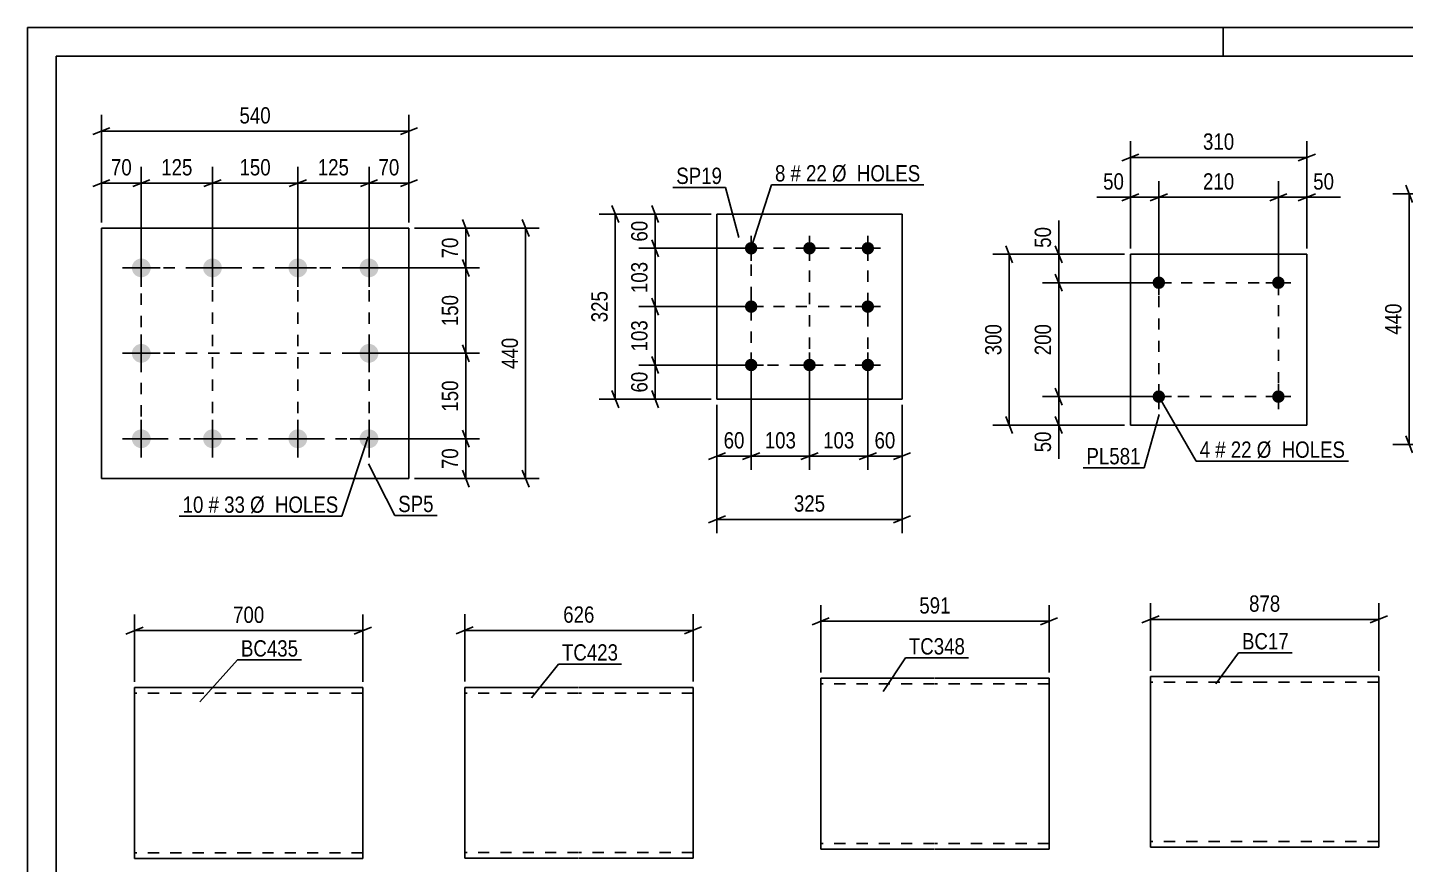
# Model space of a CAD drawing. Header units: millimetres. Extents: x 0 to 420, y 0 to 297.
# Drawn here: x 0 to 242, y 150.1 to 297 of the extents above; entities that cross this region are included whole.
import ezdxf

# ---------------------------------------------------------------- set-up
doc = ezdxf.new("R2010")
doc.units = ezdxf.units.MM
doc.linetypes.add('DXK_LINE_DOT2', pattern=[3.9198, 1.9599, -1.9599])
doc.styles.add('Arial Narrow', font='ARIALN.TTF', dxfattribs={"height": 0.2})

# ---------------------------------------------------------------- blocks, each defined once
blk = doc.blocks.new('Unknown-284930367-1134')
at = {"color": 5, "linetype": 'Continuous'}
for p, q in [((420, 297), (0, 297)), ((0, 297), (0, 0)), ((0, 292), (0, 297)), ((210, 292), (210, 297)), ((415, 292), (5, 292)), ((5, 292), (5, 5))]:
    blk.add_line(p, q, dxfattribs=at)
blk = doc.blocks.new('Part-284930367-5939 - 5938')
at = {"color": 2, "linetype": 'Continuous'}
for p, q in [((159.33, 182.75), (139.33, 182.75)), ((139.33, 154.75), (139.33, 182.75)), ((179.43, 182.75), (159.43, 182.75)), ((179.43, 182.75), (179.43, 182.6)), ((179.43, 182.6), (179.43, 152.75)), ((139.33, 154.75), (139.33, 152.75)), ((159.33, 152.75), (139.33, 152.75)), ((179.43, 152.75), (159.43, 152.75))]:
    blk.add_line(p, q, dxfattribs=at)
at = {"color": 7, "linetype": 'DXK_LINE_DOT2'}
for p, q in [((159.33, 181.75), (139.33, 181.75)), ((179.43, 181.75), (159.43, 181.75)), ((139.33, 152.91), (139.33, 154.75)), ((139.33, 153.75), (139.33, 153.83)), ((159.33, 153.75), (139.33, 153.75)), ((179.43, 153.75), (159.43, 153.75)), ((179.43, 153.75), (179.43, 153.83))]:
    blk.add_line(p, q, dxfattribs=at)
blk = doc.blocks.new('Part-284930367-6020 - 6019')
at = {"color": 2, "linetype": 'Continuous'}
for p, q in [((96.79, 181.15), (76.79, 181.15)), ((76.79, 153.15), (76.79, 181.15)), ((116.89, 181.15), (96.89, 181.15)), ((116.89, 181.15), (116.89, 181)), ((116.89, 181), (116.89, 151.15)), ((76.79, 151.15), (76.79, 153.15)), ((96.79, 151.15), (76.79, 151.15)), ((116.89, 151.15), (96.89, 151.15))]:
    blk.add_line(p, q, dxfattribs=at)
at = {"color": 7, "linetype": 'DXK_LINE_DOT2'}
for p, q in [((96.79, 180.15), (76.79, 180.15)), ((116.89, 180.15), (96.89, 180.15)), ((76.79, 151.3), (76.79, 153.15)), ((76.79, 152.15), (76.79, 152.23)), ((96.79, 152.15), (76.79, 152.15)), ((116.89, 152.15), (96.89, 152.15)), ((116.89, 152.15), (116.89, 152.23))]:
    blk.add_line(p, q, dxfattribs=at)
blk = doc.blocks.new('Part-284930367-5947 - 5946')
at = {"color": 2, "linetype": 'Continuous'}
for p, q in [((217.25, 183.08), (197.25, 183.08)), ((197.25, 155.08), (197.25, 183.08)), ((237.35, 183.08), (217.35, 183.08)), ((237.35, 183.08), (237.35, 153.08)), ((197.25, 155.08), (197.25, 153.08)), ((217.25, 153.08), (197.25, 153.08)), ((237.35, 153.08), (217.35, 153.08))]:
    blk.add_line(p, q, dxfattribs=at)
at = {"color": 7, "linetype": 'DXK_LINE_DOT2'}
for p, q in [((217.25, 182.08), (197.25, 182.08)), ((237.35, 182.08), (217.35, 182.08)), ((197.25, 153.23), (197.25, 155.08)), ((197.25, 154.08), (197.25, 154.16)), ((217.25, 154.08), (197.25, 154.08)), ((237.35, 154.08), (217.35, 154.08)), ((237.35, 154.08), (237.35, 154.16))]:
    blk.add_line(p, q, dxfattribs=at)
blk = doc.blocks.new('Part-284930367-6002 - 6001')
at = {"color": 2, "linetype": 'Continuous'}
for p, q in [((121.1, 231.75), (121.1, 264.25)), ((121.1, 264.25), (153.6, 264.25)), ((153.6, 264.25), (153.6, 231.75)), ((153.6, 231.75), (121.1, 231.75))]:
    blk.add_line(p, q, dxfattribs=at)
blk = doc.blocks.new('Bolt-284930367-6003 - 6001')
at = {"linetype": 'Continuous'}
for points in [[(127.1, 259.35, -1), (127.1, 257.15, -1)], [(137.35, 259.35, -1), (137.35, 257.15, -1)], [(147.6, 259.35, -1), (147.6, 257.15, -1)], [(127.1, 249.1, -1), (127.1, 246.9, -1)], [(147.6, 249.1, -1), (147.6, 246.9, -1)], [(127.1, 238.85, -1), (127.1, 236.65, -1)], [(137.35, 238.85, -1), (137.35, 236.65, -1)], [(147.6, 238.85, -1), (147.6, 236.65, -1)]]:
    blk.add_hatch(color=1, dxfattribs=at).paths.add_polyline_path(points)
at = {"color": 1, "linetype": 'Continuous'}
for p, q in [((127.1, 260.45), (127.1, 256.05)), ((137.35, 260.45), (137.35, 256.05)), ((147.6, 260.45), (147.6, 256.05)), ((124.9, 258.25), (129.3, 258.25)), ((135.15, 258.25), (139.55, 258.25)), ((145.4, 258.25), (149.8, 258.25)), ((127.1, 250.2), (127.1, 245.8)), ((147.6, 250.2), (147.6, 245.8)), ((124.9, 248), (129.3, 248)), ((145.4, 248), (149.8, 248)), ((127.1, 239.95), (127.1, 235.55)), ((137.35, 239.95), (137.35, 235.55)), ((147.6, 239.95), (147.6, 235.55)), ((124.9, 237.75), (129.3, 237.75)), ((135.15, 237.75), (139.55, 237.75)), ((145.4, 237.75), (149.8, 237.75))]:
    blk.add_line(p, q, dxfattribs=at)
blk = doc.blocks.new('Part-284930367-6028 - 6027')
at = {"color": 2, "linetype": 'Continuous'}
for p, q in [((38.79, 181.11), (18.79, 181.11)), ((18.79, 153.11), (18.79, 181.11)), ((58.89, 181.11), (38.89, 181.11)), ((58.89, 181.11), (58.89, 180.96)), ((58.89, 180.96), (58.89, 151.11)), ((18.79, 151.11), (18.79, 153.11)), ((38.79, 151.11), (18.79, 151.11)), ((58.89, 151.11), (38.89, 151.11))]:
    blk.add_line(p, q, dxfattribs=at)
at = {"color": 7, "linetype": 'DXK_LINE_DOT2'}
for p, q in [((38.79, 180.11), (18.79, 180.11)), ((58.89, 180.11), (38.89, 180.11)), ((18.79, 151.27), (18.79, 153.11)), ((18.79, 152.11), (18.79, 152.19)), ((38.79, 152.11), (18.79, 152.11)), ((58.89, 152.11), (38.89, 152.11)), ((58.89, 152.11), (58.89, 152.19))]:
    blk.add_line(p, q, dxfattribs=at)
blk = doc.blocks.new('Part-284930367-6045 - 6044')
at = {"color": 2, "linetype": 'Continuous'}
for p, q in [((12.98, 217.8), (12.98, 261.8)), ((12.98, 261.8), (66.98, 261.8)), ((66.98, 261.8), (66.98, 217.8)), ((66.98, 217.8), (12.98, 217.8))]:
    blk.add_line(p, q, dxfattribs=at)
blk = doc.blocks.new('Bolt-284930367-6046 - 6044')
at = {"linetype": 'Continuous'}
for points in [[(19.98, 256.45, -1), (19.98, 253.15, -1)], [(32.48, 256.45, -1), (32.48, 253.15, -1)], [(47.48, 256.45, -1), (47.48, 253.15, -1)], [(59.98, 256.45, -1), (59.98, 253.15, -1)], [(19.98, 241.45, -1), (19.98, 238.15, -1)], [(59.98, 241.45, -1), (59.98, 238.15, -1)], [(19.98, 226.45, -1), (19.98, 223.15, -1)], [(32.48, 226.45, -1), (32.48, 223.15, -1)], [(47.48, 226.45, -1), (47.48, 223.15, -1)], [(59.98, 226.45, -1), (59.98, 223.15, -1)]]:
    blk.add_hatch(color=1, dxfattribs=at).paths.add_polyline_path(points)
at = {"color": 1, "linetype": 'Continuous'}
for p, q in [((19.98, 258.1), (19.98, 251.5)), ((32.48, 258.1), (32.48, 251.5)), ((47.48, 258.1), (47.48, 251.5)), ((59.98, 258.1), (59.98, 251.5)), ((16.68, 254.8), (23.28, 254.8)), ((29.18, 254.8), (35.78, 254.8)), ((44.18, 254.8), (50.78, 254.8)), ((56.68, 254.8), (63.28, 254.8)), ((19.98, 243.1), (19.98, 236.5)), ((59.98, 243.1), (59.98, 236.5)), ((16.68, 239.8), (23.28, 239.8)), ((56.68, 239.8), (63.28, 239.8)), ((19.98, 228.1), (19.98, 221.5)), ((32.48, 228.1), (32.48, 221.5)), ((47.48, 228.1), (47.48, 221.5)), ((59.98, 228.1), (59.98, 221.5)), ((16.68, 224.8), (23.28, 224.8)), ((29.18, 224.8), (35.78, 224.8)), ((44.18, 224.8), (50.78, 224.8)), ((56.68, 224.8), (63.28, 224.8))]:
    blk.add_line(p, q, dxfattribs=at)
blk = doc.blocks.new('Part-284930367-6093 - 6092')
at = {"color": 2, "linetype": 'Continuous'}
for p, q in [((193.71, 227.2), (193.71, 257.2)), ((193.71, 257.2), (224.71, 257.2)), ((224.71, 257.2), (224.71, 227.2)), ((224.71, 227.2), (193.71, 227.2))]:
    blk.add_line(p, q, dxfattribs=at)
blk = doc.blocks.new('Bolt-284930367-6094 - 6092')
at = {"linetype": 'Continuous'}
for points in [[(199.81, 232.2, -1), (197.61, 232.2, -1)], [(220.81, 232.2, -1), (218.61, 232.2, -1)]]:
    blk.add_hatch(color=1, dxfattribs=at).paths.add_polyline_path(points)
at = {"color": 1, "linetype": 'Continuous'}
for p, q in [((198.71, 234.4), (198.71, 230)), ((219.71, 234.4), (219.71, 230)), ((196.51, 232.2), (200.91, 232.2)), ((217.51, 232.2), (221.91, 232.2))]:
    blk.add_line(p, q, dxfattribs=at)
blk = doc.blocks.new('Bolt-284930367-6095 - 6092')
at = {"linetype": 'Continuous'}
for points in [[(199.81, 252.2, -1), (197.61, 252.2, -1)], [(220.81, 252.2, -1), (218.61, 252.2, -1)]]:
    blk.add_hatch(color=1, dxfattribs=at).paths.add_polyline_path(points)
at = {"color": 1, "linetype": 'Continuous'}
for p, q in [((198.71, 254.4), (198.71, 250)), ((219.71, 254.4), (219.71, 250)), ((196.51, 252.2), (200.91, 252.2)), ((217.51, 252.2), (221.91, 252.2))]:
    blk.add_line(p, q, dxfattribs=at)
blk = doc.blocks.new('Rectangle-284930367-7978 - 6001')
at = {"color": 1, "linetype": 'DXK_LINE_DOT2'}
blk.add_lwpolyline([(127.1, 258.25), (147.6, 258.25), (147.6, 237.75), (127.1, 237.75), (127.1, 258.25)], close=True, dxfattribs=at)
blk = doc.blocks.new('Rectangle-284930367-7947 - 6044')
at = {"color": 1, "linetype": 'DXK_LINE_DOT2'}
blk.add_lwpolyline([(19.98, 254.8), (59.98, 254.8), (59.98, 224.8), (19.98, 224.8), (19.98, 254.8)], close=True, dxfattribs=at)
blk = doc.blocks.new('Rectangle-284930367-8028 - 6092')
at = {"color": 1, "linetype": 'DXK_LINE_DOT2'}
blk.add_lwpolyline([(198.71, 252.2), (219.71, 252.2), (219.71, 232.2), (198.71, 232.2), (198.71, 252.2)], close=True, dxfattribs=at)
blk = doc.blocks.new('Line-284930367-7988 - 6001')
at = {"color": 1, "linetype": 'DXK_LINE_DOT2'}
blk.add_line((137.35, 258.25), (137.35, 237.75), dxfattribs=at)
blk = doc.blocks.new('Line-284930367-7957 - 6044')
at = {"color": 1, "linetype": 'DXK_LINE_DOT2'}
blk.add_line((32.48, 254.8), (32.48, 224.8), dxfattribs=at)
blk = doc.blocks.new('Line-284930367-7995 - 6001')
at = {"color": 1, "linetype": 'DXK_LINE_DOT2'}
blk.add_line((127.1, 248), (147.6, 248), dxfattribs=at)
blk = doc.blocks.new('Line-284930367-7964 - 6044')
at = {"color": 1, "linetype": 'DXK_LINE_DOT2'}
blk.add_line((47.48, 254.8), (47.48, 224.8), dxfattribs=at)
blk = doc.blocks.new('Line-284930367-7971 - 6044')
at = {"color": 1, "linetype": 'DXK_LINE_DOT2'}
blk.add_line((19.98, 239.8), (59.98, 239.8), dxfattribs=at)
blk = doc.blocks.new('StraightDimension-284930367-6114 - 5938')
at = {"color": 7, "linetype": 'Continuous'}
for p, q in [((139.33, 183.75), (139.33, 195.6)), ((179.43, 183.75), (179.43, 195.6)), ((140.83, 193.35), (137.83, 192.15)), ((139.33, 192.75), (179.43, 192.75)), ((177.93, 192.15), (180.93, 193.35))]:
    blk.add_line(p, q, dxfattribs=at)
at = {"color": 0}
blk.add_wipeout([(162.73, 193.5), (162.73, 197.7), (156.04, 197.7), (156.04, 193.5)], dxfattribs=at)
at = {"color": 3, "style": 'Arial Narrow'}
blk.add_text('591', height=2.863, dxfattribs=at).set_placement((156.64, 194.1))
blk = doc.blocks.new('StraightDimension-284930367-6298 - 6019')
at = {"color": 7, "linetype": 'Continuous'}
for p, q in [((76.79, 182.15), (76.79, 194)), ((116.89, 182.15), (116.89, 194)), ((78.29, 191.75), (75.29, 190.55)), ((115.39, 190.55), (118.39, 191.75)), ((76.79, 191.15), (116.89, 191.15))]:
    blk.add_line(p, q, dxfattribs=at)
at = {"color": 0}
blk.add_wipeout([(100.18, 191.9), (100.18, 196.1), (93.49, 196.1), (93.49, 191.9)], dxfattribs=at)
at = {"color": 3, "style": 'Arial Narrow'}
blk.add_text('626', height=2.863, dxfattribs=at).set_placement((94.09, 192.5))
blk = doc.blocks.new('StraightDimension-284930367-6118 - 5946')
at = {"color": 7, "linetype": 'Continuous'}
for p, q in [((198.75, 193.68), (195.75, 192.48)), ((197.25, 184.08), (197.25, 195.93)), ((235.85, 192.48), (238.85, 193.68)), ((237.35, 184.08), (237.35, 195.93)), ((197.25, 193.08), (237.35, 193.08))]:
    blk.add_line(p, q, dxfattribs=at)
at = {"color": 0}
blk.add_wipeout([(220.64, 193.83), (220.64, 198.03), (213.96, 198.03), (213.96, 193.83)], dxfattribs=at)
at = {"color": 3, "style": 'Arial Narrow'}
blk.add_text('878', height=2.863, dxfattribs=at).set_placement((214.56, 194.43))
blk = doc.blocks.new('StraightDimension-284930367-6250 - 6001')
at = {"color": 7, "linetype": 'Continuous'}
for p, q in [((120.1, 264.25), (107.39, 264.25)), ((109.64, 265.75), (110.84, 262.75)), ((110.24, 258.25), (110.24, 264.25)), ((110.84, 256.75), (109.64, 259.75)), ((126.1, 258.25), (107.39, 258.25))]:
    blk.add_line(p, q, dxfattribs=at)
at = {"color": 0}
blk.add_wipeout([(109.49, 263.67), (105.29, 263.67), (105.29, 258.82), (109.49, 258.82)], dxfattribs=at)
at = {"color": 3, "style": 'Arial Narrow'}
blk.add_text('60', height=2.863, rotation=90.0002, dxfattribs=at).set_placement((108.89, 259.42))
blk = doc.blocks.new('StraightDimension-284930367-6266 - 6001')
at = {"color": 7, "linetype": 'Continuous'}
for p, q in [((120.1, 264.25), (100.39, 264.25)), ((103.84, 262.75), (102.64, 265.75)), ((103.24, 231.75), (103.24, 264.25)), ((102.64, 233.25), (103.84, 230.25)), ((120.1, 231.75), (100.39, 231.75))]:
    blk.add_line(p, q, dxfattribs=at)
at = {"color": 0}
blk.add_wipeout([(102.49, 251.34), (98.29, 251.34), (98.29, 244.65), (102.49, 244.65)], dxfattribs=at)
at = {"color": 3, "style": 'Arial Narrow'}
blk.add_text('325', height=2.863, rotation=90.0002, dxfattribs=at).set_placement((101.89, 245.25))
blk = doc.blocks.new('StraightDimension-284930367-6253 - 6001')
at = {"color": 7, "linetype": 'Continuous'}
for p, q in [((126.1, 237.75), (107.39, 237.75)), ((109.64, 239.25), (110.84, 236.25)), ((110.24, 231.75), (110.24, 237.75)), ((110.84, 230.25), (109.64, 233.25)), ((120.1, 231.75), (107.39, 231.75))]:
    blk.add_line(p, q, dxfattribs=at)
at = {"color": 0}
blk.add_wipeout([(109.49, 237.17), (105.29, 237.17), (105.29, 232.32), (109.49, 232.32)], dxfattribs=at)
at = {"color": 3, "style": 'Arial Narrow'}
blk.add_text('60', height=2.863, rotation=90.0002, dxfattribs=at).set_placement((108.89, 232.92))
blk = doc.blocks.new('StraightDimension-284930367-6270 - 6001')
at = {"color": 7, "linetype": 'Continuous'}
for p, q in [((147.6, 236.75), (147.6, 219.35)), ((153.6, 230.75), (153.6, 219.35)), ((146.1, 221.15), (149.1, 222.35)), ((147.6, 221.75), (153.6, 221.75)), ((155.1, 222.35), (152.1, 221.15))]:
    blk.add_line(p, q, dxfattribs=at)
at = {"color": 0}
blk.add_wipeout([(153.03, 222.5), (153.03, 226.7), (148.17, 226.7), (148.17, 222.5)], dxfattribs=at)
at = {"color": 3, "style": 'Arial Narrow'}
blk.add_text('60', height=2.863, dxfattribs=at).set_placement((148.77, 223.1))
blk = doc.blocks.new('StraightDimension-284930367-6273 - 6001')
at = {"color": 7, "linetype": 'Continuous'}
for p, q in [((127.1, 236.75), (127.1, 219.35)), ((121.1, 230.75), (121.1, 219.35)), ((119.6, 221.15), (122.6, 222.35)), ((121.1, 221.75), (127.1, 221.75)), ((128.6, 222.35), (125.6, 221.15))]:
    blk.add_line(p, q, dxfattribs=at)
at = {"color": 0}
blk.add_wipeout([(126.53, 222.5), (126.53, 226.7), (121.67, 226.7), (121.67, 222.5)], dxfattribs=at)
at = {"color": 3, "style": 'Arial Narrow'}
blk.add_text('60', height=2.863, dxfattribs=at).set_placement((122.27, 223.1))
blk = doc.blocks.new('StraightDimension-284930367-6286 - 6001')
at = {"color": 7, "linetype": 'Continuous'}
for p, q in [((121.1, 230.75), (121.1, 208.25)), ((153.6, 230.75), (153.6, 208.25)), ((122.6, 211.25), (119.6, 210.05)), ((121.1, 210.65), (153.6, 210.65)), ((152.1, 210.05), (155.1, 211.25))]:
    blk.add_line(p, q, dxfattribs=at)
at = {"color": 0}
blk.add_wipeout([(140.69, 211.4), (140.69, 215.6), (134.01, 215.6), (134.01, 211.4)], dxfattribs=at)
at = {"color": 3, "style": 'Arial Narrow'}
blk.add_text('325', height=2.863, dxfattribs=at).set_placement((134.61, 212))
blk = doc.blocks.new('StraightDimension-284930367-10386 - 6001')
at = {"color": 7, "linetype": 'Continuous'}
for p, q in [((109.64, 249.5), (110.84, 246.5)), ((126.1, 248), (107.39, 248)), ((110.24, 237.75), (110.24, 248)), ((126.1, 237.75), (107.39, 237.75)), ((110.84, 236.25), (109.64, 239.25))]:
    blk.add_line(p, q, dxfattribs=at)
at = {"color": 0}
blk.add_wipeout([(109.49, 246.21), (105.29, 246.21), (105.29, 239.53), (109.49, 239.53)], dxfattribs=at)
at = {"color": 3, "style": 'Arial Narrow'}
blk.add_text('103', height=2.863, rotation=90.0002, dxfattribs=at).set_placement((108.89, 240.13))
blk = doc.blocks.new('StraightDimension-284930367-10388 - 6001')
at = {"color": 7, "linetype": 'Continuous'}
for p, q in [((109.64, 259.75), (110.84, 256.75)), ((126.1, 258.25), (107.39, 258.25)), ((110.24, 248), (110.24, 258.25)), ((110.84, 246.5), (109.64, 249.5)), ((126.1, 248), (107.39, 248))]:
    blk.add_line(p, q, dxfattribs=at)
at = {"color": 0}
blk.add_wipeout([(109.49, 256.46), (105.29, 256.46), (105.29, 249.78), (109.49, 249.78)], dxfattribs=at)
at = {"color": 3, "style": 'Arial Narrow'}
blk.add_text('103', height=2.863, rotation=90.0002, dxfattribs=at).set_placement((108.89, 250.38))
blk = doc.blocks.new('StraightDimension-284930367-10390 - 6001')
at = {"color": 7, "linetype": 'Continuous'}
for p, q in [((127.1, 236.75), (127.1, 219.35)), ((137.35, 236.75), (137.35, 219.35)), ((125.6, 221.15), (128.6, 222.35)), ((127.1, 221.75), (137.35, 221.75)), ((138.85, 222.35), (135.85, 221.15))]:
    blk.add_line(p, q, dxfattribs=at)
at = {"color": 0}
blk.add_wipeout([(135.57, 222.5), (135.57, 226.7), (128.89, 226.7), (128.89, 222.5)], dxfattribs=at)
at = {"color": 3, "style": 'Arial Narrow'}
blk.add_text('103', height=2.863, dxfattribs=at).set_placement((129.49, 223.1))
blk = doc.blocks.new('StraightDimension-284930367-10392 - 6001')
at = {"color": 7, "linetype": 'Continuous'}
for p, q in [((137.35, 236.75), (137.35, 219.35)), ((147.6, 236.75), (147.6, 219.35)), ((135.85, 221.15), (138.85, 222.35)), ((137.35, 221.75), (147.6, 221.75)), ((149.1, 222.35), (146.1, 221.15))]:
    blk.add_line(p, q, dxfattribs=at)
at = {"color": 0}
blk.add_wipeout([(145.82, 222.5), (145.82, 226.7), (139.14, 226.7), (139.14, 222.5)], dxfattribs=at)
at = {"color": 3, "style": 'Arial Narrow'}
blk.add_text('103', height=2.863, dxfattribs=at).set_placement((139.74, 223.1))
blk = doc.blocks.new('StraightDimension-284930367-6302 - 6027')
at = {"color": 7, "linetype": 'Continuous'}
for p, q in [((18.79, 182.11), (18.79, 193.96)), ((58.89, 182.11), (58.89, 193.96)), ((20.29, 191.71), (17.29, 190.51)), ((57.39, 190.51), (60.39, 191.71)), ((18.79, 191.11), (58.89, 191.11))]:
    blk.add_line(p, q, dxfattribs=at)
at = {"color": 0}
blk.add_wipeout([(42.19, 191.86), (42.19, 196.06), (35.5, 196.06), (35.5, 191.86)], dxfattribs=at)
at = {"color": 3, "style": 'Arial Narrow'}
blk.add_text('700', height=2.863, dxfattribs=at).set_placement((36.1, 192.46))
blk = doc.blocks.new('StraightDimension-284930367-6318 - 6035')
at = {"color": 7, "linetype": 'Continuous'}
for p, q in [((243.27, 266.31), (242.07, 269.31)), ((264.67, 267.81), (239.82, 267.81)), ((242.67, 223.81), (242.67, 267.81)), ((242.07, 225.31), (243.27, 222.31)), ((264.67, 223.81), (239.82, 223.81))]:
    blk.add_line(p, q, dxfattribs=at)
at = {"color": 0}
blk.add_wipeout([(241.92, 249.15), (237.72, 249.15), (237.72, 242.47), (241.92, 242.47)], dxfattribs=at)
at = {"color": 3, "style": 'Arial Narrow'}
blk.add_text('440', height=2.863, rotation=90.0002, dxfattribs=at).set_placement((241.32, 243.07))
blk = doc.blocks.new('StraightDimension-284930367-10406 - 6044')
at = {"color": 7, "linetype": 'Continuous'}
for p, q in [((60.98, 239.8), (79.38, 239.8)), ((77.58, 238.3), (76.38, 241.3)), ((76.98, 224.8), (76.98, 239.8)), ((76.38, 226.3), (77.58, 223.3)), ((60.98, 224.8), (79.38, 224.8))]:
    blk.add_line(p, q, dxfattribs=at)
at = {"color": 0}
blk.add_wipeout([(76.23, 235.64), (72.03, 235.64), (72.03, 228.96), (76.23, 228.96)], dxfattribs=at)
at = {"color": 3, "style": 'Arial Narrow'}
blk.add_text('150', height=2.863, rotation=90.0002, dxfattribs=at).set_placement((75.63, 229.56))
blk = doc.blocks.new('StraightDimension-284930367-6358 - 6044')
at = {"color": 7, "linetype": 'Continuous'}
for p, q in [((59.98, 255.8), (59.98, 272.54)), ((66.98, 262.8), (66.98, 272.54)), ((58.48, 269.09), (61.48, 270.29)), ((59.98, 269.69), (66.98, 269.69)), ((68.48, 270.29), (65.48, 269.09))]:
    blk.add_line(p, q, dxfattribs=at)
at = {"color": 0}
blk.add_wipeout([(65.9, 270.44), (65.9, 274.64), (61.05, 274.64), (61.05, 270.44)], dxfattribs=at)
at = {"color": 3, "style": 'Arial Narrow'}
blk.add_text('70', height=2.863, dxfattribs=at).set_placement((61.65, 271.04))
blk = doc.blocks.new('StraightDimension-284930367-10408 - 6044')
at = {"color": 7, "linetype": 'Continuous'}
for p, q in [((60.98, 254.8), (79.38, 254.8)), ((77.58, 253.3), (76.38, 256.3)), ((76.98, 239.8), (76.98, 254.8)), ((60.98, 239.8), (79.38, 239.8)), ((76.38, 241.3), (77.58, 238.3))]:
    blk.add_line(p, q, dxfattribs=at)
at = {"color": 0}
blk.add_wipeout([(76.23, 250.64), (72.03, 250.64), (72.03, 243.96), (76.23, 243.96)], dxfattribs=at)
at = {"color": 3, "style": 'Arial Narrow'}
blk.add_text('150', height=2.863, rotation=90.0002, dxfattribs=at).set_placement((75.63, 244.56))
blk = doc.blocks.new('StraightDimension-284930367-6354 - 6044')
at = {"color": 7, "linetype": 'Continuous'}
for p, q in [((67.98, 261.8), (89.89, 261.8)), ((88.09, 260.3), (86.89, 263.3)), ((87.49, 217.8), (87.49, 261.8)), ((86.89, 219.3), (88.09, 216.3)), ((67.98, 217.8), (89.89, 217.8))]:
    blk.add_line(p, q, dxfattribs=at)
at = {"color": 0}
blk.add_wipeout([(86.74, 243.14), (82.54, 243.14), (82.54, 236.46), (86.74, 236.46)], dxfattribs=at)
at = {"color": 3, "style": 'Arial Narrow'}
blk.add_text('440', height=2.863, rotation=90.0002, dxfattribs=at).set_placement((86.14, 237.06))
blk = doc.blocks.new('StraightDimension-284930367-6338 - 6044')
at = {"color": 7, "linetype": 'Continuous'}
for p, q in [((67.98, 261.8), (79.38, 261.8)), ((76.38, 263.3), (77.58, 260.3)), ((76.98, 254.8), (76.98, 261.8)), ((60.98, 254.8), (79.38, 254.8)), ((77.58, 253.3), (76.38, 256.3))]:
    blk.add_line(p, q, dxfattribs=at)
at = {"color": 0}
blk.add_wipeout([(76.23, 260.73), (72.03, 260.73), (72.03, 255.87), (76.23, 255.87)], dxfattribs=at)
at = {"color": 3, "style": 'Arial Narrow'}
blk.add_text('70', height=2.863, rotation=90.0002, dxfattribs=at).set_placement((75.63, 256.47))
blk = doc.blocks.new('StraightDimension-284930367-6341 - 6044')
at = {"color": 7, "linetype": 'Continuous'}
for p, q in [((76.38, 226.3), (77.58, 223.3)), ((60.98, 224.8), (79.38, 224.8)), ((76.98, 217.8), (76.98, 224.8)), ((77.58, 216.3), (76.38, 219.3)), ((67.98, 217.8), (79.38, 217.8))]:
    blk.add_line(p, q, dxfattribs=at)
at = {"color": 0}
blk.add_wipeout([(76.23, 223.73), (72.03, 223.73), (72.03, 218.87), (76.23, 218.87)], dxfattribs=at)
at = {"color": 3, "style": 'Arial Narrow'}
blk.add_text('70', height=2.863, rotation=90.0002, dxfattribs=at).set_placement((75.63, 219.47))
blk = doc.blocks.new('StraightDimension-284930367-6362 - 6044')
at = {"color": 7, "linetype": 'Continuous'}
for p, q in [((12.98, 262.8), (12.98, 272.54)), ((19.98, 255.8), (19.98, 272.54)), ((11.48, 269.09), (14.48, 270.29)), ((12.98, 269.69), (19.98, 269.69)), ((21.48, 270.29), (18.48, 269.09))]:
    blk.add_line(p, q, dxfattribs=at)
at = {"color": 0}
blk.add_wipeout([(18.9, 270.44), (18.9, 274.64), (14.05, 274.64), (14.05, 270.44)], dxfattribs=at)
at = {"color": 3, "style": 'Arial Narrow'}
blk.add_text('70', height=2.863, dxfattribs=at).set_placement((14.65, 271.04))
blk = doc.blocks.new('StraightDimension-284930367-6378 - 6044')
at = {"color": 7, "linetype": 'Continuous'}
for p, q in [((12.98, 262.8), (12.98, 281.65)), ((66.98, 262.8), (66.98, 281.65)), ((14.48, 279.4), (11.48, 278.2)), ((12.98, 278.8), (66.98, 278.8)), ((65.48, 278.2), (68.48, 279.4))]:
    blk.add_line(p, q, dxfattribs=at)
at = {"color": 0}
blk.add_wipeout([(43.32, 279.55), (43.32, 283.75), (36.63, 283.75), (36.63, 279.55)], dxfattribs=at)
at = {"color": 3, "style": 'Arial Narrow'}
blk.add_text('540', height=2.863, dxfattribs=at).set_placement((37.23, 280.15))
blk = doc.blocks.new('StraightDimension-284930367-10428 - 6044')
at = {"color": 7, "linetype": 'Continuous'}
for p, q in [((19.98, 255.8), (19.98, 272.54)), ((32.48, 255.8), (32.48, 272.54)), ((18.48, 269.09), (21.48, 270.29)), ((19.98, 269.69), (32.48, 269.69)), ((33.98, 270.29), (30.98, 269.09))]:
    blk.add_line(p, q, dxfattribs=at)
at = {"color": 0}
blk.add_wipeout([(29.57, 270.44), (29.57, 274.64), (22.88, 274.64), (22.88, 270.44)], dxfattribs=at)
at = {"color": 3, "style": 'Arial Narrow'}
blk.add_text('125', height=2.863, dxfattribs=at).set_placement((23.48, 271.04))
blk = doc.blocks.new('StraightDimension-284930367-10430 - 6044')
at = {"color": 7, "linetype": 'Continuous'}
for p, q in [((32.48, 255.8), (32.48, 272.54)), ((47.48, 255.8), (47.48, 272.54)), ((33.98, 270.29), (30.98, 269.09)), ((32.48, 269.69), (47.48, 269.69)), ((45.98, 269.09), (48.98, 270.29))]:
    blk.add_line(p, q, dxfattribs=at)
at = {"color": 0}
blk.add_wipeout([(43.32, 270.44), (43.32, 274.64), (36.63, 274.64), (36.63, 270.44)], dxfattribs=at)
at = {"color": 3, "style": 'Arial Narrow'}
blk.add_text('150', height=2.863, dxfattribs=at).set_placement((37.23, 271.04))
blk = doc.blocks.new('StraightDimension-284930367-10432 - 6044')
at = {"color": 7, "linetype": 'Continuous'}
for p, q in [((47.48, 255.8), (47.48, 272.54)), ((59.98, 255.8), (59.98, 272.54)), ((48.98, 270.29), (45.98, 269.09)), ((47.48, 269.69), (59.98, 269.69)), ((58.48, 269.09), (61.48, 270.29))]:
    blk.add_line(p, q, dxfattribs=at)
at = {"color": 0}
blk.add_wipeout([(57.07, 270.44), (57.07, 274.64), (50.38, 274.64), (50.38, 270.44)], dxfattribs=at)
at = {"color": 3, "style": 'Arial Narrow'}
blk.add_text('125', height=2.863, dxfattribs=at).set_placement((50.98, 271.04))
blk = doc.blocks.new('StraightDimension-284930367-6403 - 6092')
at = {"color": 7, "linetype": 'Continuous'}
for p, q in [((197.71, 252.2), (178.27, 252.2)), ((181.72, 250.7), (180.52, 253.7)), ((181.12, 232.2), (181.12, 252.2)), ((180.52, 233.7), (181.72, 230.7)), ((197.71, 232.2), (178.27, 232.2))]:
    blk.add_line(p, q, dxfattribs=at)
at = {"color": 0}
blk.add_wipeout([(180.37, 245.55), (176.17, 245.55), (176.17, 238.86), (180.37, 238.86)], dxfattribs=at)
at = {"color": 3, "style": 'Arial Narrow'}
blk.add_text('200', height=2.863, rotation=90.0002, dxfattribs=at).set_placement((179.77, 239.46))
blk = doc.blocks.new('StraightDimension-284930367-6402 - 6092')
at = {"color": 7, "linetype": 'Continuous'}
for p, q in [((192.71, 257.2), (178.27, 257.2)), ((180.52, 258.7), (181.72, 255.7)), ((181.12, 252.2), (181.12, 257.2)), ((197.71, 252.2), (178.27, 252.2)), ((181.72, 250.7), (180.52, 253.7))]:
    blk.add_line(p, q, dxfattribs=at)
at = {"color": 0}
blk.add_wipeout([(180.37, 262.58), (176.17, 262.58), (176.17, 257.73), (180.37, 257.73)], dxfattribs=at)
at = {"color": 7, "linetype": 'Continuous'}
blk.add_line((181.12, 257.2), (181.12, 263.11), dxfattribs=at)
blk.add_line((181.12, 257.2), (181.12, 263.11), dxfattribs=at)
at = {"color": 3, "style": 'Arial Narrow'}
blk.add_text('50', height=2.863, rotation=90.0002, dxfattribs=at).set_placement((179.77, 258.33))
blk = doc.blocks.new('StraightDimension-284930367-6404 - 6092')
at = {"color": 7, "linetype": 'Continuous'}
for p, q in [((180.52, 233.7), (181.72, 230.7)), ((197.71, 232.2), (178.27, 232.2)), ((181.12, 227.2), (181.12, 232.2)), ((181.72, 225.7), (180.52, 228.7)), ((192.71, 227.2), (178.27, 227.2))]:
    blk.add_line(p, q, dxfattribs=at)
at = {"color": 0}
blk.add_wipeout([(180.37, 226.68), (176.17, 226.68), (176.17, 221.82), (180.37, 221.82)], dxfattribs=at)
at = {"color": 7, "linetype": 'Continuous'}
blk.add_line((181.12, 227.2), (181.12, 221.3), dxfattribs=at)
blk.add_line((181.12, 227.2), (181.12, 221.3), dxfattribs=at)
at = {"color": 3, "style": 'Arial Narrow'}
blk.add_text('50', height=2.863, rotation=90.0002, dxfattribs=at).set_placement((179.77, 222.42))
blk = doc.blocks.new('StraightDimension-284930367-6414 - 6092')
at = {"color": 7, "linetype": 'Continuous'}
for p, q in [((192.71, 257.2), (169.56, 257.2)), ((173.01, 255.7), (171.81, 258.7)), ((172.41, 227.2), (172.41, 257.2)), ((171.81, 228.7), (173.01, 225.7)), ((192.71, 227.2), (169.56, 227.2))]:
    blk.add_line(p, q, dxfattribs=at)
at = {"color": 0}
blk.add_wipeout([(171.66, 245.54), (167.46, 245.54), (167.46, 238.86), (171.66, 238.86)], dxfattribs=at)
at = {"color": 3, "style": 'Arial Narrow'}
blk.add_text('300', height=2.863, rotation=90.0002, dxfattribs=at).set_placement((171.06, 239.46))
blk = doc.blocks.new('StraightDimension-284930367-6434 - 6092')
at = {"color": 7, "linetype": 'Continuous'}
for p, q in [((193.71, 258.2), (193.71, 277.05)), ((224.71, 258.2), (224.71, 277.05)), ((195.21, 274.8), (192.21, 273.6)), ((193.71, 274.2), (224.71, 274.2)), ((223.21, 273.6), (226.21, 274.8))]:
    blk.add_line(p, q, dxfattribs=at)
at = {"color": 0}
blk.add_wipeout([(212.55, 274.95), (212.55, 279.15), (205.87, 279.15), (205.87, 274.95)], dxfattribs=at)
at = {"color": 3, "style": 'Arial Narrow'}
blk.add_text('310', height=2.863, dxfattribs=at).set_placement((206.47, 275.55))
blk = doc.blocks.new('StraightDimension-284930367-7634 - 6092')
at = {"color": 7, "linetype": 'Continuous'}
for p, q in [((219.71, 253.2), (219.71, 270.05)), ((224.71, 258.2), (224.71, 270.05)), ((218.21, 266.6), (221.21, 267.8)), ((219.71, 267.2), (224.71, 267.2)), ((226.21, 267.8), (223.21, 266.6))]:
    blk.add_line(p, q, dxfattribs=at)
at = {"color": 0}
blk.add_wipeout([(230.09, 267.95), (230.09, 272.15), (225.23, 272.15), (225.23, 267.95)], dxfattribs=at)
at = {"color": 7, "linetype": 'Continuous'}
blk.add_line((224.71, 267.2), (230.61, 267.2), dxfattribs=at)
blk.add_line((224.71, 267.2), (230.61, 267.2), dxfattribs=at)
at = {"color": 3, "style": 'Arial Narrow'}
blk.add_text('50', height=2.863, dxfattribs=at).set_placement((225.83, 268.55))
blk = doc.blocks.new('StraightDimension-284930367-7635 - 6092')
at = {"color": 7, "linetype": 'Continuous'}
for p, q in [((198.71, 253.2), (198.71, 270.05)), ((219.71, 253.2), (219.71, 270.05)), ((200.21, 267.8), (197.21, 266.6)), ((198.71, 267.2), (219.71, 267.2)), ((218.21, 266.6), (221.21, 267.8))]:
    blk.add_line(p, q, dxfattribs=at)
at = {"color": 0}
blk.add_wipeout([(212.55, 267.95), (212.55, 272.15), (205.87, 272.15), (205.87, 267.95)], dxfattribs=at)
at = {"color": 3, "style": 'Arial Narrow'}
blk.add_text('210', height=2.863, dxfattribs=at).set_placement((206.47, 268.55))
blk = doc.blocks.new('StraightDimension-284930367-7636 - 6092')
at = {"color": 7, "linetype": 'Continuous'}
for p, q in [((193.71, 258.2), (193.71, 270.05)), ((198.71, 253.2), (198.71, 270.05)), ((192.21, 266.6), (195.21, 267.8)), ((193.71, 267.2), (198.71, 267.2)), ((200.21, 267.8), (197.21, 266.6))]:
    blk.add_line(p, q, dxfattribs=at)
at = {"color": 0}
blk.add_wipeout([(193.18, 267.95), (193.18, 272.15), (188.33, 272.15), (188.33, 267.95)], dxfattribs=at)
at = {"color": 7, "linetype": 'Continuous'}
blk.add_line((193.71, 267.2), (187.8, 267.2), dxfattribs=at)
blk.add_line((193.71, 267.2), (187.8, 267.2), dxfattribs=at)
at = {"color": 3, "style": 'Arial Narrow'}
blk.add_text('50', height=2.863, dxfattribs=at).set_placement((188.93, 268.55))
blk = doc.blocks.new('Mark-284930367-6441 - 5938')
at = {"color": 0}
blk.add_wipeout([(164.66, 186.92), (164.66, 189.92), (154.8, 189.92), (154.8, 186.92)], dxfattribs=at)
blk.add_wipeout([(164.66, 186.92), (164.66, 189.92), (154.8, 189.92), (154.8, 186.92)], dxfattribs=at)
at = {"color": 30, "linetype": 'Continuous'}
for p, q in [((150.29, 180.43), (154.2, 186.32)), ((154.2, 186.32), (165.26, 186.32))]:
    blk.add_line(p, q, dxfattribs=at)
at = {"color": 3, "style": 'Arial Narrow'}
blk.add_text('TC348', height=2.863, dxfattribs=at).set_placement((154.8, 186.92))
blk = doc.blocks.new('Mark-284930367-6467 - 6019')
at = {"color": 0}
blk.add_wipeout([(103.73, 185.85), (103.73, 188.85), (93.87, 188.85), (93.87, 185.85)], dxfattribs=at)
blk.add_wipeout([(103.73, 185.85), (103.73, 188.85), (93.87, 188.85), (93.87, 185.85)], dxfattribs=at)
at = {"color": 30, "linetype": 'Continuous'}
for p, q in [((88.5, 179.31), (93.27, 185.25)), ((93.27, 185.25), (104.33, 185.25))]:
    blk.add_line(p, q, dxfattribs=at)
at = {"color": 3, "style": 'Arial Narrow'}
blk.add_text('TC423', height=2.863, dxfattribs=at).set_placement((93.87, 185.85))
blk = doc.blocks.new('Mark-284930367-6444 - 5946')
at = {"color": 0}
blk.add_wipeout([(221.55, 187.82), (221.55, 190.82), (213.32, 190.82), (213.32, 187.82)], dxfattribs=at)
blk.add_wipeout([(221.55, 187.82), (221.55, 190.82), (213.32, 190.82), (213.32, 187.82)], dxfattribs=at)
at = {"color": 30, "linetype": 'Continuous'}
for p, q in [((208.7, 181.76), (212.72, 187.22)), ((212.72, 187.22), (222.15, 187.22))]:
    blk.add_line(p, q, dxfattribs=at)
at = {"color": 3, "style": 'Arial Narrow'}
blk.add_text('BC17', height=2.863, dxfattribs=at).set_placement((213.32, 187.82))
blk = doc.blocks.new('Mark-284930367-6460 - 6001')
at = {"color": 0}
blk.add_wipeout([(121.99, 269.54), (121.99, 272.54), (113.95, 272.54), (113.95, 269.54)], dxfattribs=at)
blk.add_wipeout([(121.99, 269.54), (121.99, 272.54), (113.95, 272.54), (113.95, 269.54)], dxfattribs=at)
at = {"color": 30, "linetype": 'Continuous'}
for p in [(113.35, 268.94), (124.91, 260.16)]:
    blk.add_line(p, (122.59, 268.94), dxfattribs=at)
at = {"color": 3, "style": 'Arial Narrow'}
blk.add_text('SP19', height=2.863, dxfattribs=at).set_placement((113.95, 269.54))
blk = doc.blocks.new('Mark-284930367-6463 - 6001')
at = {"color": 0}
blk.add_wipeout([(133.12, 269.98), (133.12, 272.98), (131.29, 272.98), (131.29, 269.98)], dxfattribs=at)
blk.add_wipeout([(133.12, 269.98), (133.12, 272.98), (131.29, 272.98), (131.29, 269.98)], dxfattribs=at)
at = {"color": 7, "linetype": 'Continuous'}
blk.add_line((127.09, 258.35), (130.69, 269.38), dxfattribs=at)
at = {"color": 0}
blk.add_wipeout([(135.84, 269.98), (135.84, 272.98), (134.02, 272.98), (134.02, 269.98)], dxfattribs=at)
blk.add_wipeout([(135.84, 269.98), (135.84, 272.98), (134.02, 272.98), (134.02, 269.98)], dxfattribs=at)
at = {"color": 3, "style": 'Arial Narrow'}
blk.add_text('8', height=2.86, dxfattribs=at).set_placement((131.29, 269.98))
at = {"color": 0}
blk.add_wipeout([(140.4, 269.98), (140.4, 272.98), (136.74, 272.98), (136.74, 269.98)], dxfattribs=at)
blk.add_wipeout([(140.4, 269.98), (140.4, 272.98), (136.74, 272.98), (136.74, 269.98)], dxfattribs=at)
at = {"color": 3, "style": 'Arial Narrow'}
blk.add_text('#', height=2.86, dxfattribs=at).set_placement((134.02, 269.98))
at = {"color": 0}
blk.add_wipeout([(156.83, 269.98), (156.83, 272.98), (141.3, 272.98), (141.3, 269.98)], dxfattribs=at)
blk.add_wipeout([(156.83, 269.98), (156.83, 272.98), (141.3, 272.98), (141.3, 269.98)], dxfattribs=at)
at = {"color": 7, "linetype": 'Continuous'}
blk.add_line((130.69, 269.38), (157.43, 269.38), dxfattribs=at)
at = {"color": 3, "style": 'Arial Narrow'}
for s, p in [('22', (136.74, 269.98)), ('Ø  HOLES', (141.3, 269.98))]:
    blk.add_text(s, height=2.863, dxfattribs=at).set_placement(p)
blk = doc.blocks.new('Mark-284930367-6470 - 6027')
at = {"color": 0}
blk.add_wipeout([(47.53, 186.56), (47.53, 189.56), (37.48, 189.56), (37.48, 186.56)], dxfattribs=at)
blk.add_wipeout([(47.53, 186.56), (47.53, 189.56), (37.48, 189.56), (37.48, 186.56)], dxfattribs=at)
at = {"color": 30, "linetype": 'Continuous'}
for p, q in [((30.24, 178.6), (36.88, 185.96)), ((36.88, 185.96), (48.13, 185.96))]:
    blk.add_line(p, q, dxfattribs=at)
at = {"color": 3, "style": 'Arial Narrow'}
blk.add_text('BC435', height=2.863, dxfattribs=at).set_placement((37.48, 186.56))
blk = doc.blocks.new('Mark-284930367-6477 - 6044')
at = {"color": 0}
blk.add_wipeout([(30.9, 211.8), (30.9, 214.8), (27.24, 214.8), (27.24, 211.8)], dxfattribs=at)
blk.add_wipeout([(30.9, 211.8), (30.9, 214.8), (27.24, 214.8), (27.24, 211.8)], dxfattribs=at)
blk.add_wipeout([(33.63, 211.8), (33.63, 214.8), (31.8, 214.8), (31.8, 211.8)], dxfattribs=at)
blk.add_wipeout([(33.63, 211.8), (33.63, 214.8), (31.8, 214.8), (31.8, 211.8)], dxfattribs=at)
at = {"color": 3, "style": 'Arial Narrow'}
blk.add_text('10', height=2.863, dxfattribs=at).set_placement((27.24, 211.8))
at = {"color": 0}
blk.add_wipeout([(38.18, 211.8), (38.18, 214.8), (34.53, 214.8), (34.53, 211.8)], dxfattribs=at)
blk.add_wipeout([(38.18, 211.8), (38.18, 214.8), (34.53, 214.8), (34.53, 211.8)], dxfattribs=at)
at = {"color": 3, "style": 'Arial Narrow'}
blk.add_text('#', height=2.86, dxfattribs=at).set_placement((31.8, 211.8))
at = {"color": 0}
blk.add_wipeout([(54.61, 211.8), (54.61, 214.8), (39.08, 214.8), (39.08, 211.8)], dxfattribs=at)
blk.add_wipeout([(54.61, 211.8), (54.61, 214.8), (39.08, 214.8), (39.08, 211.8)], dxfattribs=at)
at = {"color": 7, "linetype": 'Continuous'}
for p in [(59.84, 225.14), (26.64, 211.2)]:
    blk.add_line(p, (55.21, 211.2), dxfattribs=at)
at = {"color": 3, "style": 'Arial Narrow'}
for s, p in [('33', (34.53, 211.8)), ('Ø  HOLES', (39.08, 211.8))]:
    blk.add_text(s, height=2.863, dxfattribs=at).set_placement(p)
blk = doc.blocks.new('Mark-284930367-6474 - 6044')
at = {"color": 0}
blk.add_wipeout([(71.32, 211.93), (71.32, 214.93), (65.11, 214.93), (65.11, 211.93)], dxfattribs=at)
blk.add_wipeout([(71.32, 211.93), (71.32, 214.93), (65.11, 214.93), (65.11, 211.93)], dxfattribs=at)
at = {"color": 30, "linetype": 'Continuous'}
for p, q in [((59.9, 220.38), (64.51, 211.33)), ((64.51, 211.33), (71.92, 211.33))]:
    blk.add_line(p, q, dxfattribs=at)
at = {"color": 3, "style": 'Arial Narrow'}
blk.add_text('SP5', height=2.863, dxfattribs=at).set_placement((65.11, 211.93))
blk = doc.blocks.new('MarkSet-284930367-7545 - 6092')
at = {"color": 0}
blk.add_wipeout([(207.72, 221.46), (207.72, 224.46), (205.89, 224.46), (205.89, 221.46)], dxfattribs=at)
blk.add_wipeout([(207.72, 221.46), (207.72, 224.46), (205.89, 224.46), (205.89, 221.46)], dxfattribs=at)
at = {"color": 7, "linetype": 'Continuous'}
blk.add_line((198.71, 232.2), (205.29, 220.86), dxfattribs=at)
at = {"color": 0}
blk.add_wipeout([(210.45, 221.46), (210.45, 224.46), (208.62, 224.46), (208.62, 221.46)], dxfattribs=at)
blk.add_wipeout([(210.45, 221.46), (210.45, 224.46), (208.62, 224.46), (208.62, 221.46)], dxfattribs=at)
at = {"color": 3, "style": 'Arial Narrow'}
blk.add_text('4', height=2.86, dxfattribs=at).set_placement((205.89, 221.46))
at = {"color": 0}
blk.add_wipeout([(215.01, 221.46), (215.01, 224.46), (211.35, 224.46), (211.35, 221.46)], dxfattribs=at)
blk.add_wipeout([(215.01, 221.46), (215.01, 224.46), (211.35, 224.46), (211.35, 221.46)], dxfattribs=at)
at = {"color": 3, "style": 'Arial Narrow'}
blk.add_text('#', height=2.86, dxfattribs=at).set_placement((208.62, 221.46))
at = {"color": 0}
blk.add_wipeout([(231.43, 221.46), (231.43, 224.46), (215.91, 224.46), (215.91, 221.46)], dxfattribs=at)
blk.add_wipeout([(231.43, 221.46), (231.43, 224.46), (215.91, 224.46), (215.91, 221.46)], dxfattribs=at)
at = {"color": 7, "linetype": 'Continuous'}
blk.add_line((205.29, 220.86), (232.03, 220.86), dxfattribs=at)
at = {"color": 3, "style": 'Arial Narrow'}
for s, p in [('22', (211.35, 221.46)), ('Ø  HOLES', (215.91, 221.46))]:
    blk.add_text(s, height=2.863, dxfattribs=at).set_placement(p)
blk = doc.blocks.new('Mark-284930367-6484 - 6092')
at = {"color": 0}
blk.add_wipeout([(195.51, 220.31), (195.51, 223.31), (186, 223.31), (186, 220.31)], dxfattribs=at)
blk.add_wipeout([(195.51, 220.31), (195.51, 223.31), (186, 223.31), (186, 220.31)], dxfattribs=at)
at = {"color": 30, "linetype": 'Continuous'}
for p in [(198.76, 229.05), (185.4, 219.71)]:
    blk.add_line(p, (196.11, 219.71), dxfattribs=at)
at = {"color": 3, "style": 'Arial Narrow'}
blk.add_text('PL581', height=2.863, dxfattribs=at).set_placement((186, 220.31))

msp = doc.modelspace()

# ---------------------------------------------------------------- block references
for name in ['Unknown-284930367-1134', 'Part-284930367-6002 - 6001', 'Part-284930367-6045 - 6044', 'Bolt-284930367-6003 - 6001', 'Bolt-284930367-6046 - 6044', 'Rectangle-284930367-7978 - 6001', 'Line-284930367-7988 - 6001', 'Part-284930367-6093 - 6092', 'Rectangle-284930367-7947 - 6044', 'Line-284930367-7957 - 6044', 'Line-284930367-7964 - 6044', 'Bolt-284930367-6095 - 6092', 'Rectangle-284930367-8028 - 6092', 'Line-284930367-7995 - 6001', 'Line-284930367-7971 - 6044', 'Bolt-284930367-6094 - 6092', 'Part-284930367-5939 - 5938', 'Part-284930367-5947 - 5946', 'Part-284930367-6028 - 6027', 'Part-284930367-6020 - 6019']:
    msp.add_blockref(name, (0, 0))

# ---------------------------------------------------------------- next in the draw order: block references
for name in ['StraightDimension-284930367-6362 - 6044', 'StraightDimension-284930367-6358 - 6044', 'StraightDimension-284930367-6318 - 6035', 'StraightDimension-284930367-6250 - 6001', 'StraightDimension-284930367-6403 - 6092', 'StraightDimension-284930367-10406 - 6044', 'StraightDimension-284930367-6270 - 6001', 'StraightDimension-284930367-6302 - 6027', 'StraightDimension-284930367-6298 - 6019', 'StraightDimension-284930367-6114 - 5938', 'StraightDimension-284930367-6118 - 5946']:
    msp.add_blockref(name, (0, 0))

# ---------------------------------------------------------------- next in the draw order: block references
for name in ['StraightDimension-284930367-6266 - 6001', 'StraightDimension-284930367-6402 - 6092', 'StraightDimension-284930367-10408 - 6044', 'StraightDimension-284930367-6404 - 6092', 'Mark-284930367-6470 - 6027', 'Mark-284930367-6467 - 6019', 'Mark-284930367-6441 - 5938', 'Mark-284930367-6444 - 5946']:
    msp.add_blockref(name, (0, 0))

# ---------------------------------------------------------------- next in the draw order: block references
for name in ['StraightDimension-284930367-6354 - 6044', 'StraightDimension-284930367-6414 - 6092', 'StraightDimension-284930367-6253 - 6001', 'MarkSet-284930367-7545 - 6092']:
    msp.add_blockref(name, (0, 0))

# ---------------------------------------------------------------- next in the draw order: block references
for name in ['StraightDimension-284930367-6434 - 6092', 'StraightDimension-284930367-6338 - 6044', 'StraightDimension-284930367-6273 - 6001', 'Mark-284930367-6484 - 6092', 'StraightDimension-284930367-6341 - 6044']:
    msp.add_blockref(name, (0, 0))

# ---------------------------------------------------------------- next in the draw order: block references
for name in ['StraightDimension-284930367-6378 - 6044', 'StraightDimension-284930367-7634 - 6092', 'StraightDimension-284930367-10386 - 6001', 'StraightDimension-284930367-6286 - 6001', 'Mark-284930367-6477 - 6044']:
    msp.add_blockref(name, (0, 0))

# ---------------------------------------------------------------- next in the draw order: block references
for name in ['StraightDimension-284930367-10428 - 6044', 'StraightDimension-284930367-7635 - 6092', 'StraightDimension-284930367-10388 - 6001', 'StraightDimension-284930367-10390 - 6001', 'Mark-284930367-6474 - 6044']:
    msp.add_blockref(name, (0, 0))

# ---------------------------------------------------------------- next in the draw order: block references
for name in ['StraightDimension-284930367-10430 - 6044', 'Mark-284930367-6460 - 6001', 'Mark-284930367-6463 - 6001', 'StraightDimension-284930367-7636 - 6092', 'StraightDimension-284930367-10392 - 6001']:
    msp.add_blockref(name, (0, 0))

# ---------------------------------------------------------------- next in the draw order: block references
msp.add_blockref('StraightDimension-284930367-10432 - 6044', (0, 0))

doc.saveas('drawing.dxf')
